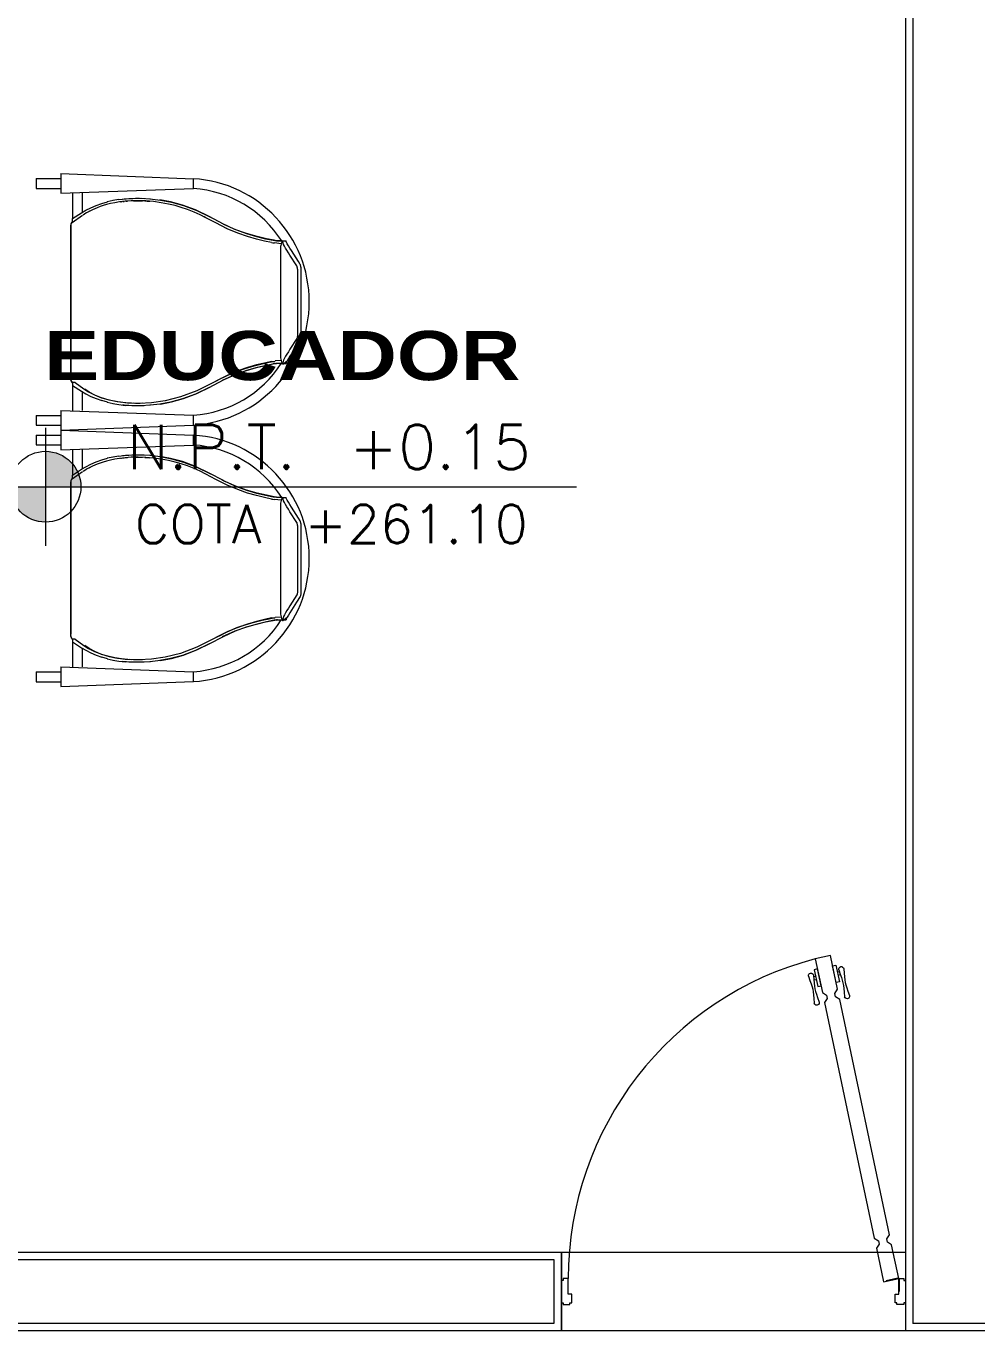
# Model space of a CAD drawing. Header units: metres. Extents: x 349703 to 349913, y 9282546 to 9282694.
# Drawn here: x 349756.231 to 349758.165, y 9282618.365 to 9282621.019 of the extents above; entities that cross this region are included whole.
import ezdxf
from ezdxf.enums import TextEntityAlignment as Align

# ---------------------------------------------------------------- set-up
doc = ezdxf.new("R2010")
doc.units = ezdxf.units.M
doc.header["$LTSCALE"] = 0.25
doc.layers.add('ARQ-FONDO', color=253, linetype='CONTINUOUS', lineweight=9)
doc.styles.add('MOYO2', font='arialbd.ttf', dxfattribs={"width": 1.2})
doc.styles.add('TM-DIM', font='romans.shx')

# ---------------------------------------------------------------- blocks, each defined once
blk = doc.blocks.new('A$C3D6C68F4')
at = {"layer": 'ARQ-FONDO'}
for p, q in [((0.7879, 0.9839), (0.7977, 0.9859)), ((0.7977, 0.9859), (0.8081, 0.937)), ((0.7383, 0.9529), (0.7327, 0.9517)), ((0.7439, 0.9745), (0.7341, 0.9724)), ((0.7341, 0.9724), (0.7446, 0.9235)), ((0.7543, 0.9256), (0.7439, 0.9745)), ((0.7983, 0.935), (0.7879, 0.9839)), ((0.8019, 0.9664), (0.8075, 0.9676)), ((0.804, 0.9566), (0.8109, 0.9581)), ((0.7404, 0.9431), (0.7335, 0.9416)), ((0.7446, 0.9235), (0.7543, 0.9256)), ((0.8081, 0.937), (0.7983, 0.935))]:
    blk.add_line(p, q, dxfattribs=at)
for points in [[(0.9593, 0.1728), (0.9475, 0.1806), (0.9454, 0.1903), (0.9531, 0.2022), (0.8086, 0.886), (0.7968, 0.8938), (0.7947, 0.9035), (0.8024, 0.9154), (0.7817, 1.0132), (0.7377, 1.0039), (0.7584, 0.9061), (0.7702, 0.8984), (0.7723, 0.8886), (0.7646, 0.8767), (0.9091, 0.1929), (0.9209, 0.1852), (0.923, 0.1754), (0.9153, 0.1635), (0.936, 0.0657), (0.98, 0.075)], [(0.005, 0), (0.025, 0), (0.025, 0.005), (0.03, 0.005), (0.03, 0.03), (0.02, 0.03), (0.02, 0.075), (0.005, 0.075), (0.005, 0.07), (0, 0.07), (0, 0.005), (0.005, 0.005)], [(0.995, 0), (0.975, 0), (0.975, 0.005), (0.97, 0.005), (0.97, 0.03), (0.98, 0.03), (0.98, 0.075), (0.995, 0.075), (0.995, 0.07), (1, 0.07), (1, 0.005), (0.995, 0.005)]]:
    blk.add_lwpolyline(points, close=True, dxfattribs=at)
for points in [[(0.7177, 0.9536), (0.7222, 0.9411), (0.7257, 0.9312), (0.7282, 0.923), (0.7301, 0.9156), (0.7314, 0.908), (0.7324, 0.8994), (0.7334, 0.8888), (0.7344, 0.8753)], [(0.7324, 0.9567), (0.7333, 0.9435), (0.7342, 0.933), (0.7352, 0.9245), (0.7366, 0.917), (0.7384, 0.9095), (0.741, 0.9012), (0.7444, 0.8912), (0.749, 0.8784)], [(0.8057, 0.9723), (0.8103, 0.9598), (0.8137, 0.9499), (0.8162, 0.9418), (0.8181, 0.9343), (0.8194, 0.9268), (0.8205, 0.9182), (0.8214, 0.9075), (0.8224, 0.894)], [(0.8204, 0.9754), (0.8214, 0.9622), (0.8222, 0.9518), (0.8232, 0.9432), (0.8246, 0.9357), (0.8264, 0.9283), (0.829, 0.92), (0.8325, 0.9099), (0.8371, 0.8972)], [(0.978, 0.0752), (0.9778, 0.0762), (0.9435, 0.069), (0.9437, 0.068), (0.978, 0.0752)], [(0.9807, 0.0731), (0.9817, 0.0731), (0.9817, 0.0381), (0.9807, 0.0381), (0.9807, 0.0731)]]:
    blk.add_lwpolyline(points, dxfattribs=at)
at = {"layer": 'ARQ-FONDO', "ltscale": 0.3}
blk.add_arc((0.98, 0.075), 0.96, 104.6187, 180, dxfattribs=at)
at = {"layer": 'ARQ-FONDO', "extrusion": (0, 0, -1)}
for centre, start_param, end_param in [((0.725, 0.9551), 3.44991, 6.591502), ((0.8131, 0.9739), 3.44991, 6.591502), ((0.7417, 0.8769), 0.308317, 3.44991), ((0.8297, 0.8956), 0.308317, 3.44991)]:
    blk.add_ellipse(centre, major_axis=(0.00652, 0.00371), ratio=1, start_param=start_param, end_param=end_param, dxfattribs=at)
blk = doc.blocks.new('A$C68C0322D')
at = {"layer": 'ARQ-FONDO', "lineweight": 0}
for p, q in [((-0.4759, 0.5419), (-0.4759, 0.5506)), ((-0.2256, 0.5441), (-0.2324, 0.5532)), ((-0.2269, 0.541), (-0.2269, 0.5506)), ((-0.6128, 0.0927), (-0.6026, 0.3627)), ((-0.5825, 0.3627), (-0.6026, 0.3627)), ((-0.5728, 0.0927), (-0.5825, 0.3627)), ((-0.1313, 0.0927), (-0.1216, 0.3627)), ((-0.1016, 0.3627), (-0.1216, 0.3627)), ((-0.0913, 0.0927), (-0.1016, 0.3627)), ((-0.5728, 0.1362), (-0.5341, 0.1362)), ((-0.1693, 0.1362), (-0.1313, 0.1362)), ((-0.5728, 0.1162), (-0.5214, 0.1162)), ((-0.5155, 0.1162), (-0.5155, 0.1162)), ((-0.1821, 0.1162), (-0.1313, 0.1162)), ((-0.6128, 0.0927), (-0.5728, 0.0927)), ((-0.6028, 0.0427), (-0.6028, 0.0927)), ((-0.5828, 0.0427), (-0.5828, 0.0927)), ((-0.1313, 0.0927), (-0.0913, 0.0927)), ((-0.1213, 0.0427), (-0.1213, 0.0927)), ((-0.1013, 0.0427), (-0.1013, 0.0927)), ((-0.6028, 0.0427), (-0.5828, 0.0427)), ((-0.1213, 0.0427), (-0.1013, 0.0427))]:
    blk.add_line(p, q, dxfattribs=at)
for points in [[(-0.4614, 0.5585), (-0.466, 0.5557)], [(-0.4564, 0.5616), (-0.4614, 0.5585)], [(-0.4341, 0.5758), (-0.4564, 0.5616)], [(-0.447, 0.5586), (-0.4521, 0.5555)], [(-0.4251, 0.5727), (-0.447, 0.5586)], [(-0.4281, 0.5796), (-0.4341, 0.5758)], [(-0.4272, 0.5801), (-0.4281, 0.5796)], [(-0.4259, 0.5804), (-0.4272, 0.5801)], [(-0.4244, 0.5806), (-0.4259, 0.5804)], [(-0.424, 0.5732), (-0.4251, 0.5727)], [(-0.4228, 0.5807), (-0.4244, 0.5806)], [(-0.4225, 0.5736), (-0.424, 0.5732)], [(-0.4228, 0.5807), (-0.28, 0.5807)], [(-0.4207, 0.5738), (-0.4225, 0.5736)], [(-0.4189, 0.5739), (-0.4207, 0.5738)], [(-0.4189, 0.5739), (-0.284, 0.5739)], [(-0.284, 0.5739), (-0.2821, 0.5738)], [(-0.2821, 0.5738), (-0.2804, 0.5736)], [(-0.2804, 0.5736), (-0.2789, 0.5732)], [(-0.28, 0.5807), (-0.2784, 0.5806)], [(-0.2789, 0.5732), (-0.2778, 0.5727)], [(-0.2784, 0.5806), (-0.2769, 0.5804)], [(-0.2778, 0.5727), (-0.2558, 0.5586)], [(-0.2769, 0.5804), (-0.2757, 0.5801)], [(-0.2757, 0.5801), (-0.2747, 0.5796)], [(-0.2747, 0.5796), (-0.2629, 0.5721)], [(-0.2629, 0.5721), (-0.2465, 0.5616)], [(-0.2558, 0.5586), (-0.2508, 0.5555)], [(-0.2465, 0.5616), (-0.2415, 0.5585)], [(-0.2415, 0.5585), (-0.2368, 0.5557)], [(-0.4774, 0.5243), (-0.4762, 0.5313)], [(-0.4763, 0.5313), (-0.4773, 0.5268)], [(-0.4759, 0.5431), (-0.4763, 0.5313)], [(-0.4762, 0.5313), (-0.4757, 0.543)], [(-0.4748, 0.551), (-0.4759, 0.5506)], [(-0.4759, 0.5441), (-0.4754, 0.5441)], [(-0.4759, 0.5432), (-0.4721, 0.5411)], [(-0.4748, 0.5441), (-0.4754, 0.5441)], [(-0.4704, 0.5532), (-0.4748, 0.551)], [(-0.4722, 0.5446), (-0.4748, 0.5441)], [(-0.469, 0.5458), (-0.4722, 0.5446)], [(-0.4721, 0.5411), (-0.467, 0.5398)], [(-0.4702, 0.5406), (-0.4718, 0.5269)], [(-0.466, 0.5557), (-0.4704, 0.5532)], [(-0.4654, 0.5476), (-0.469, 0.5458)], [(-0.467, 0.5398), (-0.4644, 0.5397)], [(-0.4614, 0.5498), (-0.4654, 0.5476)], [(-0.4644, 0.5397), (-0.2384, 0.5397)], [(-0.4569, 0.5525), (-0.4614, 0.5498)], [(-0.4521, 0.5555), (-0.4569, 0.5525)], [(-0.2508, 0.5555), (-0.246, 0.5525)], [(-0.246, 0.5525), (-0.2415, 0.5498)], [(-0.2415, 0.5498), (-0.2374, 0.5476)], [(-0.2384, 0.5397), (-0.2356, 0.5399)], [(-0.2374, 0.5476), (-0.2338, 0.5458)], [(-0.2368, 0.5557), (-0.2324, 0.5532)], [(-0.2356, 0.5399), (-0.2305, 0.5412)], [(-0.2338, 0.5458), (-0.2307, 0.5446)], [(-0.2326, 0.5406), (-0.2321, 0.5285)], [(-0.2324, 0.5532), (-0.2281, 0.551)], [(-0.2307, 0.5446), (-0.2281, 0.5441)], [(-0.2305, 0.5412), (-0.226, 0.5437)], [(-0.2281, 0.551), (-0.2269, 0.5506)], [(-0.2281, 0.5441), (-0.2275, 0.5441)], [(-0.2275, 0.5441), (-0.2256, 0.5441)], [(-0.2266, 0.5313), (-0.2272, 0.543)], [(-0.227, 0.5432), (-0.2265, 0.5313)], [(-0.2268, 0.5336), (-0.2268, 0.5315)], [(-0.2268, 0.5336), (-0.2266, 0.5302)], [(-0.2266, 0.528), (-0.2268, 0.5315)], [(-0.226, 0.5437), (-0.2256, 0.5441)], [(-0.4805, 0.5106), (-0.4849, 0.4918)], [(-0.4849, 0.4908), (-0.4806, 0.5088)], [(-0.4806, 0.5088), (-0.4774, 0.5243)], [(-0.4773, 0.5268), (-0.4805, 0.5106)], [(-0.4756, 0.507), (-0.4796, 0.4906)], [(-0.4726, 0.5214), (-0.4756, 0.507)], [(-0.4726, 0.5214), (-0.4721, 0.5241)], [(-0.4721, 0.5241), (-0.4718, 0.5269)], [(-0.2294, 0.5166), (-0.2317, 0.5288)], [(-0.2309, 0.5214), (-0.2311, 0.5282)], [(-0.2311, 0.5282), (-0.2281, 0.5121)], [(-0.2309, 0.5214), (-0.2278, 0.507)], [(-0.2264, 0.5023), (-0.2294, 0.5166)], [(-0.2281, 0.5121), (-0.224, 0.4936)], [(-0.2278, 0.507), (-0.2238, 0.4906)], [(-0.2266, 0.5302), (-0.2261, 0.5268)], [(-0.226, 0.5243), (-0.2266, 0.528)], [(-0.2261, 0.5268), (-0.226, 0.5243)], [(-0.2261, 0.5268), (-0.2229, 0.5106)], [(-0.2228, 0.5088), (-0.226, 0.5243)], [(-0.2229, 0.5106), (-0.2186, 0.4918)], [(-0.2185, 0.4908), (-0.2228, 0.5088)], [(-0.4849, 0.4918), (-0.491, 0.4705)], [(-0.4909, 0.4705), (-0.4849, 0.4908)], [(-0.4796, 0.4906), (-0.4849, 0.4724)], [(-0.2223, 0.486), (-0.2264, 0.5023)], [(-0.224, 0.4936), (-0.2184, 0.4728)], [(-0.2238, 0.4906), (-0.2186, 0.4724)], [(-0.2169, 0.4678), (-0.2223, 0.486)], [(-0.2186, 0.4918), (-0.2125, 0.4705)], [(-0.2126, 0.4705), (-0.2185, 0.4908)], [(-0.4918, 0.4525), (-0.5009, 0.4309)], [(-0.491, 0.4705), (-0.4995, 0.4468)], [(-0.499, 0.4479), (-0.4909, 0.4705)], [(-0.4849, 0.4724), (-0.4918, 0.4525)], [(-0.2186, 0.4724), (-0.2116, 0.4525)], [(-0.2184, 0.4728), (-0.2105, 0.4501)], [(-0.2099, 0.4482), (-0.2169, 0.4678)], [(-0.2044, 0.4479), (-0.2126, 0.4705)], [(-0.2125, 0.4705), (-0.2039, 0.4468)], [(-0.2116, 0.4525), (-0.2025, 0.4309)], [(-0.5009, 0.4309), (-0.5126, 0.4077)], [(-0.4995, 0.4468), (-0.5112, 0.4211)], [(-0.5101, 0.4233), (-0.499, 0.4479)], [(-0.508, 0.4277), (-0.5099, 0.4238)], [(-0.5016, 0.4296), (-0.5023, 0.4281)], [(-0.2105, 0.4501), (-0.1998, 0.4254)], [(-0.2019, 0.4297), (-0.2099, 0.4482)], [(-0.1933, 0.4233), (-0.2044, 0.4479)], [(-0.2039, 0.4468), (-0.1922, 0.4211)], [(-0.2025, 0.4309), (-0.1909, 0.4077)], [(-0.1941, 0.4138), (-0.2019, 0.4297)], [(-0.2012, 0.4281), (-0.2018, 0.4296)], [(-0.1998, 0.4254), (-0.1862, 0.3988)], [(-0.1935, 0.4238), (-0.1954, 0.4277)], [(-0.5101, 0.4233), (-0.5254, 0.3941)], [(-0.5126, 0.4077), (-0.5231, 0.3879)], [(-0.1967, 0.4189), (-0.1985, 0.4226)], [(-0.178, 0.3941), (-0.1933, 0.4233)], [(-0.1862, 0.3988), (-0.1713, 0.3693)], [(-0.5254, 0.3941), (-0.539, 0.3663)], [(-0.5377, 0.3693), (-0.524, 0.3969)], [(-0.5291, 0.3758), (-0.5347, 0.3636)], [(-0.5233, 0.3874), (-0.5291, 0.3758)], [(-0.5231, 0.3879), (-0.5254, 0.3833)], [(-0.1658, 0.3693), (-0.1795, 0.3969)], [(-0.178, 0.3941), (-0.1645, 0.3663)], [(-0.539, 0.3663), (-0.5488, 0.3399)], [(-0.548, 0.3424), (-0.5377, 0.3693)], [(-0.5399, 0.3506), (-0.5443, 0.3374)], [(-0.5347, 0.3636), (-0.5399, 0.3506)], [(-0.1713, 0.3693), (-0.1587, 0.3361)], [(-0.1554, 0.3424), (-0.1658, 0.3693)], [(-0.1645, 0.3663), (-0.1547, 0.3399)], [(-0.5488, 0.3399), (-0.5552, 0.3157)], [(-0.5547, 0.3178), (-0.548, 0.3424)], [(-0.5479, 0.3249), (-0.5509, 0.3117)], [(-0.5443, 0.3374), (-0.5479, 0.3249)], [(-0.1587, 0.3361), (-0.1511, 0.3049)], [(-0.1487, 0.3178), (-0.1554, 0.3424)], [(-0.1547, 0.3399), (-0.1482, 0.3157)], [(-0.5616, 0.2737), (-0.5591, 0.2953)], [(-0.5552, 0.3157), (-0.5593, 0.2937)], [(-0.5591, 0.2953), (-0.5547, 0.3178)], [(-0.5537, 0.2969), (-0.5559, 0.2812)], [(-0.5509, 0.3117), (-0.5537, 0.2969)], [(-0.1511, 0.3049), (-0.1471, 0.2769)], [(-0.1444, 0.2953), (-0.1487, 0.3178)], [(-0.1482, 0.3157), (-0.1441, 0.2937)], [(-0.1444, 0.2953), (-0.1418, 0.2737)], [(-0.5627, 0.2555), (-0.5616, 0.2749)], [(-0.5573, 0.2654), (-0.5578, 0.2501)], [(-0.5574, 0.2634), (-0.557, 0.2685)], [(-0.5559, 0.2812), (-0.5573, 0.2654)], [(-0.557, 0.2685), (-0.5566, 0.2737)], [(-0.1471, 0.2769), (-0.1457, 0.2517)], [(-0.1419, 0.2749), (-0.1408, 0.2555)], [(-0.5627, 0.2524), (-0.5624, 0.262)], [(-0.5626, 0.239), (-0.5627, 0.2563)], [(-0.5627, 0.2444), (-0.5627, 0.2524)], [(-0.5626, 0.2373), (-0.5627, 0.2444)], [(-0.5617, 0.2241), (-0.5626, 0.2394)], [(-0.5578, 0.2491), (-0.5577, 0.2537)], [(-0.5578, 0.2501), (-0.5575, 0.2359)], [(-0.5577, 0.2447), (-0.5578, 0.2491)], [(-0.5577, 0.2537), (-0.5576, 0.2585)], [(-0.5577, 0.2403), (-0.5577, 0.2447)], [(-0.1473, 0.2237), (-0.1463, 0.2424)], [(-0.1457, 0.2517), (-0.1463, 0.229)], [(-0.1459, 0.2585), (-0.1457, 0.2537)], [(-0.1457, 0.2447), (-0.1458, 0.2403)], [(-0.1457, 0.2537), (-0.1457, 0.2491)], [(-0.1457, 0.2491), (-0.1457, 0.2447)], [(-0.1408, 0.2394), (-0.1417, 0.2241)], [(-0.141, 0.262), (-0.1407, 0.2525)], [(-0.1407, 0.2443), (-0.1409, 0.2372)], [(-0.1408, 0.2563), (-0.1408, 0.239)], [(-0.1407, 0.2525), (-0.1407, 0.2443)], [(-0.5622, 0.2308), (-0.5626, 0.2373)], [(-0.5618, 0.2256), (-0.5622, 0.2308)], [(-0.5615, 0.2215), (-0.5618, 0.2256)], [(-0.5601, 0.2106), (-0.5617, 0.2242)], [(-0.5611, 0.2179), (-0.5615, 0.2215)], [(-0.5575, 0.2359), (-0.5566, 0.2233)], [(-0.5568, 0.2249), (-0.5571, 0.2285)], [(-0.5566, 0.2233), (-0.5553, 0.2122)], [(-0.5561, 0.2187), (-0.5565, 0.2216)], [(-0.5555, 0.2139), (-0.5558, 0.2162)], [(-0.1495, 0.2071), (-0.1473, 0.224)], [(-0.1479, 0.214), (-0.1489, 0.2073)], [(-0.1463, 0.229), (-0.1486, 0.2088)], [(-0.1476, 0.2162), (-0.1479, 0.2139)], [(-0.147, 0.2216), (-0.1473, 0.2187)], [(-0.1464, 0.2285), (-0.1467, 0.2249)], [(-0.1459, 0.2362), (-0.1461, 0.2323)], [(-0.1433, 0.2106), (-0.1417, 0.2242)], [(-0.1419, 0.2217), (-0.1423, 0.2179)], [(-0.1415, 0.2261), (-0.1419, 0.2217)], [(-0.1412, 0.2313), (-0.1415, 0.2261)], [(-0.1409, 0.2372), (-0.1412, 0.2313)], [(-0.5602, 0.2108), (-0.5581, 0.1986)], [(-0.5581, 0.199), (-0.5555, 0.1872)], [(-0.5522, 0.1758), (-0.5556, 0.1878)], [(-0.5553, 0.2122), (-0.5537, 0.2024)], [(-0.5537, 0.2024), (-0.5519, 0.1937)], [(-0.5519, 0.1937), (-0.5499, 0.1859)], [(-0.5499, 0.1859), (-0.5479, 0.1789)], [(-0.1573, 0.1755), (-0.1528, 0.191)], [(-0.1523, 0.191), (-0.1569, 0.1753)], [(-0.1528, 0.191), (-0.1494, 0.2074)], [(-0.1486, 0.2088), (-0.1523, 0.191)], [(-0.1479, 0.1878), (-0.1513, 0.1758)], [(-0.1489, 0.2073), (-0.1501, 0.2007)], [(-0.148, 0.1872), (-0.1453, 0.199)], [(-0.1454, 0.1986), (-0.1433, 0.2108)], [(-0.5481, 0.1645), (-0.5522, 0.1758)], [(-0.5435, 0.1535), (-0.5481, 0.1645)], [(-0.5479, 0.1789), (-0.5457, 0.1725)], [(-0.5457, 0.1725), (-0.5436, 0.1668)], [(-0.5436, 0.1668), (-0.5415, 0.1617)], [(-0.5415, 0.1617), (-0.5394, 0.1572)], [(-0.169, 0.1491), (-0.1629, 0.1614)], [(-0.1624, 0.1617), (-0.1685, 0.1503)], [(-0.1629, 0.1614), (-0.1573, 0.1755)], [(-0.1569, 0.1753), (-0.1624, 0.1617)], [(-0.16, 0.1535), (-0.1553, 0.1645)], [(-0.1553, 0.1645), (-0.1513, 0.1758)], [(-0.5383, 0.1433), (-0.5435, 0.1535)], [(-0.5394, 0.1572), (-0.5374, 0.153)], [(-0.5394, 0.1572), (-0.5387, 0.1557)], [(-0.5387, 0.1557), (-0.5357, 0.1496)], [(-0.5331, 0.1345), (-0.5383, 0.1433)], [(-0.5374, 0.153), (-0.5354, 0.1491)], [(-0.5357, 0.1496), (-0.5354, 0.1491)], [(-0.5354, 0.1491), (-0.5332, 0.1452)], [(-0.5332, 0.1452), (-0.531, 0.1414)], [(-0.5332, 0.1452), (-0.5323, 0.1436)], [(-0.5214, 0.1162), (-0.5331, 0.1345)], [(-0.5323, 0.1436), (-0.5287, 0.1378)], [(-0.531, 0.1414), (-0.5287, 0.1378)], [(-0.5137, 0.1159), (-0.5284, 0.1369)], [(-0.1881, 0.1216), (-0.1752, 0.1393)], [(-0.1821, 0.1162), (-0.1703, 0.1345)], [(-0.1752, 0.1393), (-0.169, 0.1491)], [(-0.1685, 0.1503), (-0.1747, 0.1413)], [(-0.1703, 0.1345), (-0.1651, 0.1433)], [(-0.1651, 0.1433), (-0.16, 0.1535)], [(-0.5154, 0.1164), (-0.5214, 0.1162)], [(-0.516, 0.1166), (-0.513, 0.1144)], [(-0.516, 0.1166), (-0.5133, 0.1145)], [(-0.5133, 0.1145), (-0.5101, 0.1132)], [(-0.513, 0.1144), (-0.5095, 0.1131)], [(-0.5101, 0.1132), (-0.5066, 0.1127)], [(-0.5095, 0.1131), (-0.5058, 0.1129)], [(-0.5066, 0.1127), (-0.1969, 0.1127)], [(-0.5058, 0.1129), (-0.1977, 0.1129)], [(-0.1939, 0.1131), (-0.1977, 0.1129)], [(-0.1969, 0.1127), (-0.1934, 0.1132)], [(-0.1904, 0.1144), (-0.1939, 0.1131)], [(-0.1934, 0.1132), (-0.1901, 0.1145)], [(-0.1877, 0.1163), (-0.1904, 0.1144)], [(-0.1901, 0.1145), (-0.1877, 0.1163)], [(-0.1881, 0.1216), (-0.1881, 0.1164)], [(-0.1881, 0.1164), (-0.1821, 0.1162)]]:
    blk.add_lwpolyline(points, dxfattribs=at)
for radius, start, end in [(0.251, 3.6073, 176.3927), (0.231, 122.4235, 176.0799), (0.231, 3.9201, 57.1881)]:
    blk.add_arc((-0.3521, 0.3469), radius, start, end, dxfattribs=at)
blk = doc.blocks.new('administracion')
at = {"layer": 'ARQ-FONDO', "lineweight": -2}
for p, q in [((350154.7339, 9282392.3543), (350154.7339, 9282389.0643)), ((350154.7189, 9282392.2093), (350154.7189, 9282389.0493)), ((350155.7888, 9282389.0643), (350154.7339, 9282389.0643)), ((350155.8038, 9282389.0493), (350154.7189, 9282389.0493))]:
    blk.add_line(p, q, dxfattribs=at)
for points in [[(350151.7008, 9282392.0893), (350151.7008, 9282389.2093), (350154.0189, 9282389.2093), (350154.0189, 9282389.0493), (350151.5408, 9282389.0493), (350151.5408, 9282392.3693)], [(350151.6858, 9282392.1043), (350151.6858, 9282389.1943), (350154.0039, 9282389.1943), (350154.0039, 9282389.0643), (350151.5558, 9282389.0643), (350151.5558, 9282392.1043)]]:
    blk.add_lwpolyline(points, dxfattribs=at)
at = {"layer": 'ARQ-FONDO', "lineweight": 5}
blk.add_lwpolyline([(350154.7189, 9282389.0493), (350154.0189, 9282389.0493), (350154.0189, 9282389.2093), (350154.7189, 9282389.2093)], close=True, dxfattribs=at)
at = {"layer": 'ARQ-FONDO', "rotation": 270}
for p in [(350152.9084, 9282390.7896), (350152.9084, 9282390.2681)]:
    blk.add_blockref('A$C68C0322D', p, dxfattribs=at)
at = {"layer": 'ARQ-FONDO', "xscale": 0.7000000000000166, "yscale": 0.7000000000000166, "zscale": 0.7000000000000166}
blk.add_blockref('A$C3D6C68F4', (350154.0189, 9282389.1031), dxfattribs=at)
blk = doc.blocks.new('*U591')
h = blk.add_hatch(color=251)
h.paths.add_polyline_path([(0.75, -0.1724), (0.75, -0.2324), (0.81, -0.2324, 0.414214)])
h.paths.add_polyline_path([(0.75, -0.2324), (0.69, -0.2324, 0.414214), (0.75, -0.2924)])
at = {"color": 2}
for p, q in [((0.75, -0.1324), (0.75, -0.3324)), ((0.65, -0.2324), (1.65, -0.2324))]:
    blk.add_line(p, q, dxfattribs=at)
blk.add_circle((0.75, -0.2324), 0.06, dxfattribs=at)
at = {"color": 2, "style": 'TM-DIM'}
blk.add_text('COTA', height=0.065, rotation=360, dxfattribs=at).set_placement((1.0088, -0.3282), align=Align.CENTER)
for tag, p, height in [('NIV_P', (0.8881, -0.2024), 0.075), ('VALOR_P', (1.2641, -0.2024), 0.075), ('COTA_P', (1.1884, -0.3282), 0.065)]:
    blk.add_attdef(tag, p, '', height=height, rotation=360, dxfattribs=at)
blk = doc.blocks.new('NOMBRES ADMINISTRACION')
at = {"layer": 'ARQ-FONDO', "xscale": 1.199999999999999, "yscale": 1.199999999999999, "zscale": 1.199999999999999}
blk.add_blockref('*U591', (350152.8533, 9282396.1047, 0), dxfattribs=at).add_auto_attribs({'NIV_P': 'N.P.T.', 'COTA_P': '+261.10', 'VALOR_P': '+0.15'})
at = {"layer": 'ARQ-FONDO', "lineweight": -2, "insert": (350154.235, 9282396.0411, 0), "char_height": 0.1, "width": 3.247257, "attachment_point": 8, "style": 'MOYO2'}
blk.add_mtext('EDUCADOR', dxfattribs=at)

msp = doc.modelspace()

# ---------------------------------------------------------------- block references
at = {"layer": 'ARQ-FONDO'}
for name, p in [('administracion', (-396.6992, 229.3161)), ('NOMBRES ADMINISTRACION', (-397.4826, 224.2561))]:
    msp.add_blockref(name, p, dxfattribs=at)

doc.saveas('drawing.dxf')
